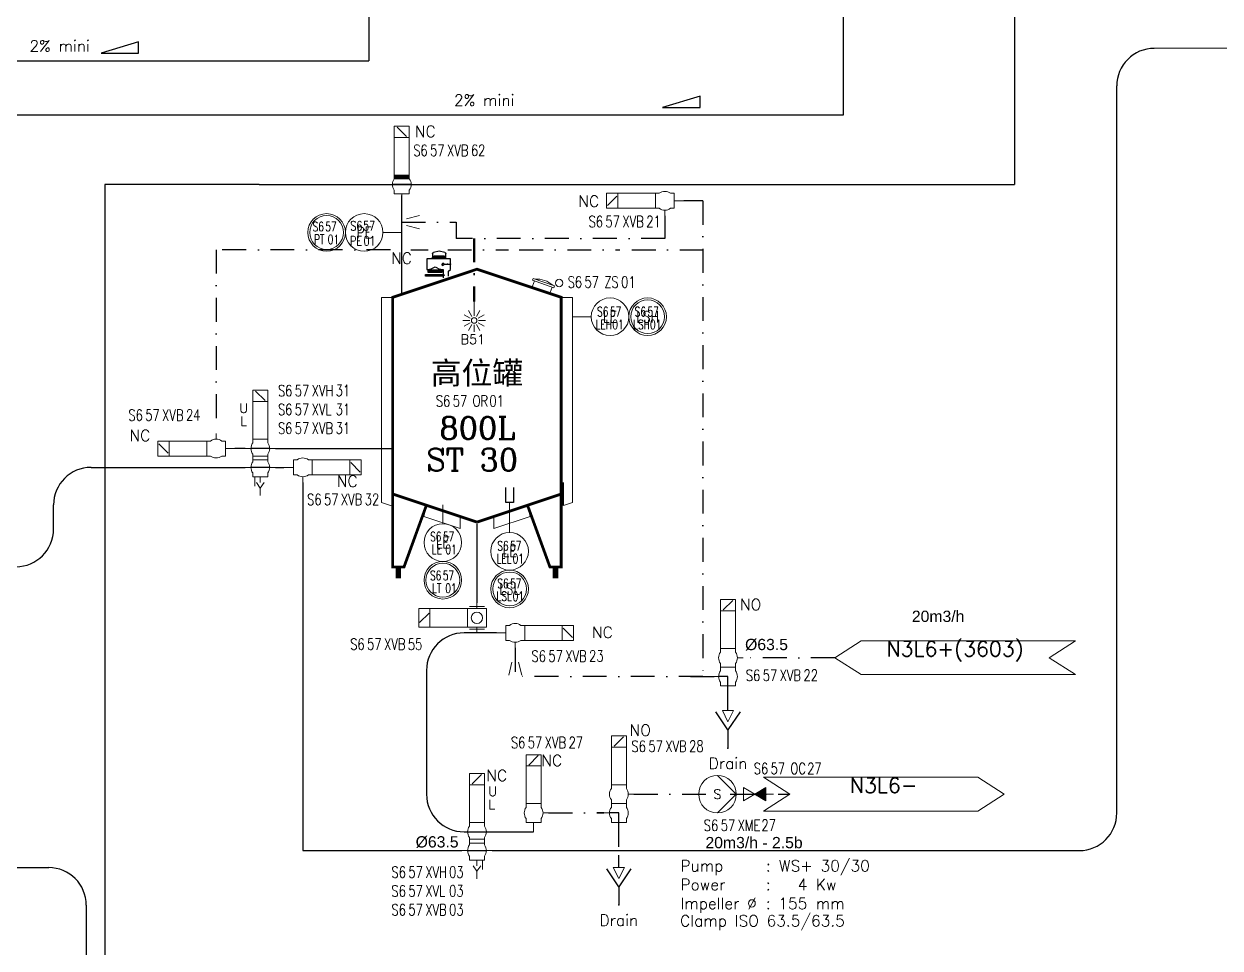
# Model space of a CAD drawing. Header units: inches. Extents: x 16718 to 18814, y 21622 to 22944.
# Drawn here: x 17775.9 to 18094.1, y 22177.7 to 22423.4 of the extents above; entities that cross this region are included whole.
import ezdxf
from ezdxf.enums import TextEntityAlignment as Align

# ---------------------------------------------------------------- set-up
doc = ezdxf.new("R2010")
doc.units = ezdxf.units.IN
doc.header["$MEASUREMENT"] = 0
doc.linetypes.add('ACAD_ISO02W100', pattern=[15, 12, -3])
doc.linetypes.add('DASHDOT2', pattern=[12.7, 6.35, -3.175, 0, -3.175])
for name, color, linetype, lineweight in [('17 Pipe CIP', 4, 'DASHDOT2', 50), ('19 Pipe Process', 30, 'Continuous', 30), ('31 Equipment', 7, 'Continuous', 9), ('33 Instruments Labels', 7, 'Continuous', 9)]:
    doc.layers.add(name, color=color, linetype=linetype, lineweight=lineweight)
for name, color, linetype in [('CUVERIE', 7, 'Continuous'), ('DIAMETRE', 7, 'Continuous'), ('MATERIEL-DIVERS', 7, 'Continuous'), ('POMPES-PROCESS', 7, 'Continuous'), ('REPERES', 7, 'Continuous'), ('techn-data', 7, 'Continuous'), ('TEXTES', 7, 'Continuous'), ('TUYAUTERIE-EGOUT', 32, 'Continuous'), ('TUYAUTERIE-GAZ', 3, 'Continuous'), ('TUYAUTERIE-NEP', 4, 'DASHDOT2'), ('TUYAUTERIE-PROCESS', 30, 'Continuous'), ('TXT_FR', 7, 'Continuous'), ('VANNES', 7, 'Continuous')]:
    doc.layers.add(name, color=color, linetype=linetype)
doc.layers.get('REPERES').off()
doc.styles.add('ROMANC', font='romanc')
doc.styles.add('ROMANS', font='ROMANS.SHX')
doc.styles.add('ROMANT', font='romant')
doc.styles.get("Standard").update_dxf_attribs({"font": 'arial.ttf'})
doc.styles.add('USER1', font='TXT.SHX', dxfattribs={"bigfont": 'gbcbig.shx'})
pattern_1 = [(45, (0, 0), (-0.02245064, 0.02245064), [])]

# ---------------------------------------------------------------- blocks, each defined once
blk = doc.blocks.new('PENTE-G')
at = {"layer": 'MATERIEL-DIVERS'}
blk.add_lwpolyline([(-5, 2), (5, 2), (5, 5), (-5, 2)], dxfattribs=at)
blk = doc.blocks.new('EGOUT')
at = {"color": 7}
for p, q in [((-3.2, 9.61), (0, 4.81)), ((0, 4.81), (3.2, 9.61)), ((0, 4.81), (0, 0))]:
    blk.add_line(p, q, dxfattribs=at)
at = {"color": 7, "extrusion": (0, -1, 0)}
blk.add_point((0, 0), dxfattribs=at)
at = {"layer": 'POMPES-PROCESS', "style": 'ROMANS'}
blk.add_attdef('EGOUT', text='', height=3, dxfattribs=at).set_placement((0, -4), align=Align.MIDDLE)
blk = doc.blocks.new('APV-SIGN-ARW-FLOW-1')
at = {"layer": '31 Equipment'}
for p, q in [((-1.5, -1.5), (-1.5, 1.5)), ((-1.5, 1.5), (1.5, 0)), ((1.5, 0), (-1.5, -1.5))]:
    blk.add_line(p, q, dxfattribs=at)
blk = doc.blocks.new('APV-VLV-SSEAT-M+MP42-3')
at = {"layer": '31 Equipment'}
h = blk.add_hatch(dxfattribs=at)
h.set_pattern_fill('ANSI31', color=256, scale=0.01, style=0)
h.set_pattern_definition(pattern_1)
h.paths.add_polyline_path([(2, 2.5), (-2, 2.5), (-2, 1.5), (2, 1.5)])
at = {"layer": '31 Equipment', "ltscale": 38}
for p, q in [((1.25, 15.25), (-1.25, 12.75)), ((-4, 0), (-2.5, 0)), ((-2, 2.5), (-2, 1.5)), ((-2, 1.5), (2, 1.5)), ((2, 2.5), (2, 1.5)), ((-2, -2.5), (-2, -1.5)), ((2, -2.5), (-2, -2.5)), ((-2, -2.5), (2, -2.5)), ((0, -2.5), (0, -5)), ((2, -2.5), (2, -1.5))]:
    blk.add_line(p, q, dxfattribs=at)
at = {"layer": '31 Equipment', "lineweight": 30}
blk.add_line((-2.5, 0), (2.5, 0), dxfattribs=at)
at = {"layer": '31 Equipment'}
blk.add_line((2.5, 0), (4, 0), dxfattribs=at)
at = {"layer": '31 Equipment', "ltscale": 38}
for points in [[(-2, 12.5), (2, 12.5), (2, 15.5), (-2, 15.5)], [(-2, 2.5), (2, 2.5), (2, 12.5), (-2, 12.5)]]:
    blk.add_lwpolyline(points, close=True, dxfattribs=at)
for start, end in [(143.1301, 216.8699), (323.1301, 36.8699)]:
    blk.add_arc((0, 0), 2.5, start, end, dxfattribs=at)
blk = doc.blocks.new('APV-TNK-GEN-11')
at = {"layer": '31 Equipment', "color": 7}
for points, const_width in [([(-14.94, 21.58), (-21.58, 3.32), (-24.9, 3.32), (-24.9, 83), (0, 91.3), (24.9, 83), (24.9, 3.32), (21.58, 3.32), (14.94, 21.58)], 0.83), ([(-24.9, 24.9), (0, 16.6)], 0.83), ([(24.9, 24.9), (0, 16.6)], 0.83), ([(-23.24, 3.32), (-23.24, 0)], 1.66), ([(23.24, 3.32), (23.24, 0)], 1.66)]:
    blk.add_lwpolyline(points, dxfattribs=dict(at, const_width=const_width))
at = {"layer": '31 Equipment', "ltscale": 38}
blk.add_point((0, 16), dxfattribs=at)
blk = doc.blocks.new('APV-TNK-INSULAT-12')
at = {"layer": '31 Equipment', "color": 7}
for p, q in [((-24.95, 67), (-28.22, 67)), ((-28.22, 67), (-28.22, 6.51)), ((24.95, 67), (28.22, 67)), ((28.22, 67), (28.22, 6.51)), ((-28.22, 6.51), (-24.95, 5.42)), ((28.22, 6.51), (24.95, 5.42)), ((-15.74, 2.35), (-4.98, -1.24)), ((-4.98, -1.24), (-4.98, 2.26)), ((15.74, 2.35), (4.98, -1.24)), ((4.98, -1.24), (4.98, 2.26))]:
    blk.add_line(p, q, dxfattribs=at)
at = {"layer": '31 Equipment'}
for p, q in [((-24.95, 5.42), (-24.95, 67)), ((24.95, 5.42), (24.95, 67)), ((-15.74, 2.35), (-14.94, 5.58)), ((-14.94, 5.58), (-4.98, 2.26)), ((14.94, 5.58), (4.98, 2.26)), ((15.74, 2.35), (14.94, 5.58))]:
    blk.add_line(p, q, dxfattribs=at)
at = {"layer": '31 Equipment', "ltscale": 38}
blk.add_point((0, 0), dxfattribs=at)
blk = doc.blocks.new('APV-TNK-ACC-MANHOLE-1')
at = {"layer": '31 Equipment'}
for p, q in [((-6, 3), (-6, 4)), ((-6, 4), (6, 4)), ((-6, 3), (6, 3)), ((-5, 0), (-5, 3)), ((5, 3), (5, 0)), ((6, 3), (6, 4))]:
    blk.add_line(p, q, dxfattribs=at)
blk.add_arc((0, -8), 13, 67.38014, 112.61986, dxfattribs=at)
blk = doc.blocks.new('SPB')
at = {"color": 7}
for p, q in [((0, -6), (0, 0)), ((-2.598, -9), (-1.302, -8.25)), ((-2.124, -9.624), (-1.062, -8.562)), ((-1.5, -10.098), (-0.75, -8.802)), ((-0.774, -10.398), (-0.39, -8.952)), ((0, -10.5), (0, -9)), ((0.774, -10.398), (0.39, -8.952)), ((1.5, -10.098), (0.75, -8.802)), ((2.124, -9.624), (1.062, -8.562)), ((2.598, -9), (1.302, -8.25))]:
    blk.add_line(p, q, dxfattribs=at)
blk.add_circle((0, -7.5), 1.5, dxfattribs=at)
at = {"color": 7, "extrusion": (0, 1, 0)}
blk.add_point((0, 0), dxfattribs=at)
blk = doc.blocks.new('GOAVEC')
at = {"layer": 'MATERIEL-DIVERS'}
for p, q in [((0, 8.4), (0, 10.68)), ((0.48, 11.27), (3, 11.77)), ((3, 11.77), (5.52, 11.27)), ((6, 10.68), (6, 8.4)), ((-0.74, 6), (-2.03, 6)), ((-2, 8.4), (8.4, 8.4)), ((-2, 3.6), (-2, 8.4)), ((0, 9.21), (6, 9.21)), ((5.28, 9.71), (0.72, 9.71)), ((0.72, 9.71), (0.72, 8.7)), ((0.72, 8.7), (5.28, 8.7)), ((5.28, 8.7), (5.28, 9.71)), ((8.4, 8.4), (8.4, 3.6)), ((-1.2, 3), (-2, 3.6)), ((-1.2, 0.7), (-1.2, 3)), ((0.76, 1.27), (0.76, 1.01)), ((1.2, 1.27), (0.76, 1.27)), ((0.76, 1.01), (1.2, 1.01)), ((9, 1.52), (1.19, 1.52)), ((1.19, 1.01), (1.19, 0.72)), ((1.19, 0.72), (9, 0.72)), ((2.26, 3.6), (1.2, 3.6)), ((1.2, 3.6), (1.2, 1.27)), ((1.2, 1.01), (1.2, 0)), ((1.8, 3.49), (1.8, 2.29)), ((7.8, 3.49), (1.8, 3.49)), ((1.8, 2.89), (7.8, 2.89)), ((1.8, 2.29), (7.8, 2.29)), ((4.8, 4.8), (2.53, 3.66)), ((7.07, 3.66), (4.8, 4.8)), ((8.4, 3.6), (7.34, 3.6)), ((7.8, 2.29), (7.8, 3.49)), ((9, 0.72), (9, 1.52))]:
    blk.add_line(p, q, dxfattribs=at)
for centre, start, end in [((0.6, 10.68), 101.3099, 180), ((5.4, 10.68), 0, 78.6901), ((2.26, 4.2), 270, 296.5651), ((7.34, 4.2), 243.4349, 270)]:
    blk.add_arc(centre, 0.6, start, end, dxfattribs=at)
at = {"layer": 'MATERIEL-DIVERS', "color": 7, "extrusion": (-1, 0, 0)}
blk.add_point((-2, 6), dxfattribs=at)
at = {"layer": 'MATERIEL-DIVERS', "color": 2}
for p in [(-2, 6), (6, 9), (9, 1)]:
    blk.add_point(p, dxfattribs=at)
at = {"layer": 'MATERIEL-DIVERS', "color": 7, "extrusion": (1, 0, 0)}
for p in [(6, 9), (9, 1)]:
    blk.add_point(p, dxfattribs=at)
at = {"layer": 'MATERIEL-DIVERS', "xscale": 0.2499010929244832, "yscale": 0.2499010929244832, "zscale": 0.2499010929244832, "rotation": 90}
blk.add_blockref('SPB', (-0.74, 6), dxfattribs=at)
blk = doc.blocks.new('APV-VLV-SSEAT-SW41-3')
at = {"layer": '31 Equipment', "ltscale": 38}
for p, q in [((1.25, 15.25), (-1.25, 12.75)), ((-2, 2.5), (-2, 1.5)), ((2, 2.5), (2, 1.5)), ((2.5, 0), (4, 0)), ((-2, -2.5), (-2, -1.5)), ((2, -2.5), (-2, -2.5)), ((-2, -2.5), (2, -2.5)), ((0, -2.5), (0, -5)), ((2, -2.5), (2, -1.5))]:
    blk.add_line(p, q, dxfattribs=at)
for points in [[(-2, 12.5), (2, 12.5), (2, 15.5), (-2, 15.5)], [(-2, 2.5), (2, 2.5), (2, 12.5), (-2, 12.5)]]:
    blk.add_lwpolyline(points, close=True, dxfattribs=at)
for start, end in [(143.1301, 216.8699), (323.1301, 36.8699)]:
    blk.add_arc((0, 0), 2.5, start, end, dxfattribs=at)
blk = doc.blocks.new('APV-TNK-ACC-SPRAYBALL-1')
at = {"layer": '31 Equipment'}
for p, q in [((0, -3.81), (0, 0)), ((-0.6, -3.97), (-1.53, -2.35)), ((0.6, -3.97), (1.53, -2.35)), ((-1.19, -5), (-3.05, -5)), ((-1.03, -4.4), (-2.65, -3.47)), ((-1.03, -5.6), (-2.65, -6.53)), ((-0.6, -6.03), (-1.53, -7.65)), ((0, -6.19), (0, -8.05)), ((0.6, -6.03), (1.53, -7.65)), ((1.03, -4.4), (2.65, -3.47)), ((1.03, -5.6), (2.65, -6.53)), ((1.19, -5), (3.05, -5))]:
    blk.add_line(p, q, dxfattribs=at)
blk.add_circle((0, -5), 0.738, dxfattribs=at)
blk = doc.blocks.new('APV-INS-M-L-LE1')
at = {"layer": '31 Equipment', "color": 7}
blk.add_line((0, -5), (0, -10), dxfattribs=at)
blk.add_circle((0, 0), 5, dxfattribs=at)
blk = doc.blocks.new('APV-INS-F-L-LT')
at = {"layer": '31 Equipment'}
for radius in [5, 4.5]:
    blk.add_circle((0, 0), radius, dxfattribs=at)
blk = doc.blocks.new('APV-FCE-GEN-REDCON-1')
at = {"layer": '31 Equipment', "color": 7}
for p, q in [((-2.5, 2.5), (2.5, 1.25)), ((2.5, 1.25), (2.5, 1.25)), ((2.5, -1.25), (-2.5, -2.5))]:
    blk.add_line(p, q, dxfattribs=at)
blk = doc.blocks.new('APV-INS-M-L-PE')
at = {"layer": '31 Equipment', "color": 7}
blk.add_line((0, -5), (0, -10), dxfattribs=at)
blk.add_circle((0, 0), 5, dxfattribs=at)
at = {"layer": '33 Instruments Labels', "style": 'ROMANS', "width": 0.8, "flags": 8}
blk.add_attdef('PE', text='', height=3, dxfattribs=at).set_placement((0, 0), align=Align.MIDDLE)
blk = doc.blocks.new('APV-INS-F-L-PT')
at = {"layer": '31 Equipment'}
for radius in [5, 4.5]:
    blk.add_circle((0, 0), radius, dxfattribs=at)
blk = doc.blocks.new('APV-VLV-SSEAT-SW43-41')
at = {"layer": '31 Equipment', "ltscale": 38}
for p, q in [((1.25, 20.25), (-1.25, 17.75)), ((-2, 7.5), (-2, 6.5)), ((2, 7.5), (2, 6.5)), ((-2, 2.5), (-2, 3.5)), ((2, 2.5), (2, 3.5)), ((2.5, 5), (4, 5)), ((-2.5, 0), (-4, 0)), ((-2, 2.5), (2, 2.5)), ((-2, 2.5), (-2, 1.5)), ((2, 2.5), (2, 1.5)), ((-2, -1.5), (-2, -2.5)), ((-2, -2.5), (2, -2.5)), ((0, -2.5), (0, -5)), ((2, -1.5), (2, -2.5))]:
    blk.add_line(p, q, dxfattribs=at)
at = {"layer": '31 Equipment', "lineweight": 30}
for p, q in [((0, 0), (-2.5, 0)), ((0, -2.5), (0, 0))]:
    blk.add_line(p, q, dxfattribs=at)
at = {"layer": '31 Equipment', "ltscale": 38}
for points in [[(-2, 17.5), (2, 17.5), (2, 20.5), (-2, 20.5)], [(-2, 7.5), (2, 7.5), (2, 17.5), (-2, 17.5)]]:
    blk.add_lwpolyline(points, close=True, dxfattribs=at)
for centre, start, end in [((0, 5), 143.1301, 216.8699), ((0, 5), 323.1301, 36.8699), ((0, 0), 143.1301, 216.8699), ((0, 0), 323.1301, 36.8699)]:
    blk.add_arc(centre, 2.5, start, end, dxfattribs=at)
blk = doc.blocks.new('APV-VLV-DSEAT-DA34-3')
at = {"layer": '31 Equipment', "ltscale": 38}
for p, q in [((1.25, 20.25), (-1.25, 17.75)), ((-2, 7.5), (-2, 6.5)), ((2, 7.5), (2, 6.5)), ((-4, 5), (-2.5, 5)), ((-2, 3), (-2, 3.5)), ((2, 3), (2, 3.5)), ((4, 5), (2.5, 5)), ((-2, 2), (-2, 1.5)), ((2, 2), (2, 1.5)), ((-4, 0), (-2.5, 0)), ((-2, -2.5), (-2, -1.5)), ((-2, -2.5), (2, -2.5)), ((0, -2.5), (0, -4)), ((1.5, -2.5), (1.5, -5)), ((2, -2.5), (2, -1.5)), ((2.5, 0), (4, 0)), ((0, -5.5), (-1, -4)), ((1, -4), (0, -5.5)), ((0, -5.5), (0, -7.5))]:
    blk.add_line(p, q, dxfattribs=at)
at = {"layer": '31 Equipment', "lineweight": 30}
for p, q in [((-2.5, 5), (2.5, 5)), ((-2.5, 0), (2.5, 0))]:
    blk.add_line(p, q, dxfattribs=at)
at = {"layer": '31 Equipment', "ltscale": 38}
for points in [[(-2, 17.5), (2, 17.5), (2, 20.5), (-2, 20.5)], [(-2, 7.5), (2, 7.5), (2, 17.5), (-2, 17.5)], [(-2, 3), (2, 3), (2, 2), (-2, 2)]]:
    blk.add_lwpolyline(points, close=True, dxfattribs=at)
for centre, start, end in [((0, 5), 143.1301, 216.8699), ((0, 5), 323.1301, 36.8699), ((0, 0), 143.1301, 216.8699), ((0, 0), 323.1301, 36.8699)]:
    blk.add_arc(centre, 2.5, start, end, dxfattribs=at)
at = {"layer": '31 Equipment', "style": 'ROMANS', "flags": 8}
for tag, p in [('U', (3, 14.5)), ('L', (3, 11))]:
    blk.add_attdef(tag, p, '', height=2.5, dxfattribs=at)
blk = doc.blocks.new('APV-INS-M-L-LE2')
at = {"layer": '31 Equipment', "color": 7}
blk.add_line((5, 0), (13, 0), dxfattribs=at)
at = {"layer": '31 Equipment', "lineweight": 25}
blk.add_lwpolyline([(17, 1), (13, 1), (13, 0), (13, -1), (17, -1)], dxfattribs=at)
at = {"layer": '31 Equipment', "color": 7}
blk.add_circle((0, 0), 5, dxfattribs=at)
at = {"layer": '33 Instruments Labels', "style": 'ROMANS', "width": 0.8}
blk.add_attdef('LE?', text='', height=3, dxfattribs=at).set_placement((0, 0), align=Align.MIDDLE)
blk = doc.blocks.new('APV-INS-F-L-LS')
at = {"layer": '31 Equipment'}
for radius in [5, 4.5]:
    blk.add_circle((0, 0), radius, dxfattribs=at)
at = {"layer": '33 Instruments Labels', "style": 'ROMANS', "width": 0.8}
blk.add_attdef('LS?', text='', height=3, dxfattribs=at).set_placement((0, 0), align=Align.MIDDLE)
blk = doc.blocks.new('REPNORM')
at = {"layer": 'TEXTES', "style": 'ROMANS', "width": 0.75}
for tag, p in [('ZONE', (-9.75, -1.25)), ('SOUSZONE', (-5.25, -1.25)), ('ELEMENT', (0, -1.25)), ('NUM', (4.5, -1.25))]:
    blk.add_attdef(tag, p, '', height=3, dxfattribs=at)
blk = doc.blocks.new('REPNORM1')
at = {"layer": 'TEXTES', "style": 'ROMANS', "width": 0.75}
for tag, p in [('ZONE', (-9.75, -1.25)), ('SOUSZONE', (-5.25, -1.25)), ('ELEMENT', (-0.75, -1.25)), ('NUM', (5.59, -1.22))]:
    blk.add_attdef(tag, p, '', height=3, dxfattribs=at)
blk = doc.blocks.new('REPINS')
at = {"layer": 'TEXTES', "style": 'ROMANS', "width": 0.75}
for tag, p in [('ZONE', (-3.3, 1)), ('SOUSZONE', (0.1, 1)), ('NUM', (0.2, -3))]:
    blk.add_attdef(tag, p, '', height=2.5, dxfattribs=at)
blk.add_attdef('ELEMENT', text='', height=2.5, dxfattribs=at).set_placement((-0.2, -3), align=Align.RIGHT)
blk = doc.blocks.new('REPINS2')
at = {"layer": 'TEXTES', "style": 'ROMANS', "width": 0.7}
for tag, p in [('ZONE', (-3.35, 0.8)), ('SOUSZONE', (0.05, 0.8)), ('NUM', (0.7, -2.6))]:
    blk.add_attdef(tag, p, '', height=2.5, dxfattribs=at)
blk.add_attdef('ELEMENT', text='', height=2.5, dxfattribs=at).set_placement((-1.56, -2.59), align=Align.CENTER)
blk = doc.blocks.new('APV-VLV-BFLY-SVS-3')
at = {"layer": '31 Equipment', "ltscale": 38}
for p, q in [((1.25, 15.25), (-1.25, 12.75)), ((-2.5, 0), (-4, 0)), ((2.5, 2.5), (-2.5, 2.5)), ((-2.5, 2.5), (-2.5, -2.5)), ((2.5, -2.5), (2.5, 2.5)), ((2.5, 0), (4, 0)), ((-2.5, -2.5), (2.5, -2.5))]:
    blk.add_line(p, q, dxfattribs=at)
at = {"layer": '31 Equipment'}
for p, q in [((-3, 2), (-3, -2)), ((3, -2), (3, 2))]:
    blk.add_line(p, q, dxfattribs=at)
at = {"layer": '31 Equipment', "ltscale": 38}
for points in [[(-2.5, 12.5), (2.5, 12.5), (2.5, 15.5), (-2.5, 15.5)], [(-2.5, 2.5), (2.5, 2.5), (2.5, 12.5), (-2.5, 12.5)]]:
    blk.add_lwpolyline(points, close=True, dxfattribs=at)
blk.add_circle((0, 0), 1.5, dxfattribs=at)
blk = doc.blocks.new('APV-INS-POS-GEN-1')
at = {"layer": '31 Equipment', "color": 5}
blk.add_circle((0, 0), 1, dxfattribs=at)
blk = doc.blocks.new('APV-PMP-GEN-CENTRI-1')
at = {"layer": '31 Equipment', "ltscale": 38}
for p, q in [((5, 0), (0, 5)), ((-5, 0), (-7, 0)), ((5, 0), (0, -5)), ((5, 0), (7, 0))]:
    blk.add_line(p, q, dxfattribs=at)
blk.add_circle((0, 0), 5, dxfattribs=at)
at = {"layer": '31 Equipment', "style": 'ROMANT', "flags": 8}
blk.add_attdef('I', text='', height=2.5, dxfattribs=at).set_placement((0, 0), align=Align.MIDDLE)
blk = doc.blocks.new('APV-FCE-NRV-GEN-1')
at = {"layer": '31 Equipment'}
h = blk.add_hatch(dxfattribs=at)
h.set_pattern_fill('ANSI31', color=256, scale=0.01, style=0)
h.set_pattern_definition(pattern_1)
h.paths.add_polyline_path([(3, 1.75), (3, -1.75), (0, 0)])
at = {"layer": '31 Equipment', "linetype": 'ACAD_ISO02W100', "ltscale": 38}
for p, q in [((-3, 0), (-5, 0)), ((0, 0), (-3, 1.75)), ((-3, 1.75), (-3, -1.75)), ((0, 0), (-3, -1.75)), ((0, 0), (3, 1.75)), ((0, 0), (3, -1.75)), ((3, 1.75), (3, -1.75)), ((3, 0), (5, 0))]:
    blk.add_line(p, q, dxfattribs=at)
blk = doc.blocks.new('APV-SIGN-ARW-DWG-1')
at = {"layer": '31 Equipment'}
for p, q in [((-32, 4.49), (25, 4.49)), ((-32, 4.49), (-25, 0)), ((25, 4.49), (32, 0)), ((-25, 0), (-32, -4.49)), ((32, 0), (25, -4.49)), ((-32, -4.49), (25, -4.49))]:
    blk.add_line(p, q, dxfattribs=at)
at = {"layer": '31 Equipment', "style": 'ROMANS', "width": 0.8}
for tag, p in [('TEXT1', (0, 0.37)), ('TEXT2', (0, -3.63))]:
    blk.add_attdef(tag, text='', height=3, dxfattribs=at).set_placement(p, align=Align.CENTER)
blk = doc.blocks.new('TEXT-PUMP_caract_ANGLAIS')
at = {"layer": 'techn-data', "style": 'ROMANS'}
for s, p in [('Pump', (-22, 9)), ('Power', (-22, 4)), ('Kw', (14, 4)), ('Impeller %%C', (-22, -1)), ('mm', (14, -1))]:
    blk.add_text(s, height=3, dxfattribs=at).set_placement(p)
for p in [(2, 9), (2, 4), (2, -1)]:
    blk.add_text(':', height=3, dxfattribs=at).set_placement(p, align=Align.RIGHT)
blk.add_attdef('Type', (4.23, 9), '', height=3, dxfattribs=at)
for tag, p in [('Pui', (11.76, 4)), ('Dia', (11.76, -1))]:
    blk.add_attdef(tag, text='', height=3, dxfattribs=at).set_placement(p, align=Align.RIGHT)

msp = doc.modelspace()

# ---------------------------------------------------------------- linework, layer by layer
at = {"layer": '17 Pipe CIP'}
msp.add_line((17895.66, 22366.37), (17895.66, 22349.56), dxfattribs=at)
at = {"layer": '19 Pipe Process'}
for p, q in [((17867.61, 22526.41), (17867.61, 22413.59)), ((17993.82, 22526.41), (17993.82, 22399.16)), ((17307.8, 22413.59), (17867.61, 22413.59)), ((17993.82, 22399.16), (17377.8, 22399.16)), ((17834.77, 22310.52), (17832.01, 22310.52)), ((17842.77, 22310.52), (17873.99, 22310.52)), ((17842.77, 22305.52), (17845.06, 22305.52)), ((17850.06, 22301.52), (17850.06, 22203.64)), ((17896.4, 22290.52), (17896.4, 22269.52)), ((17901.59, 22261.52), (17892.97, 22261.52)), ((17882.97, 22251.52), (17882.97, 22218.64))]:
    msp.add_line(p, q, dxfattribs=at)
at = {"layer": '19 Pipe Process', "ltscale": 2}
msp.add_lwpolyline([(18679.38, 22416.94), (18076.58, 22416.89)], dxfattribs=at)
at = {"layer": '19 Pipe Process'}
for points in [[(18066.6, 22213.53), (18066.58, 22406.89)], [(17793.76, 22305.52), (17834.77, 22305.52)], [(17783.76, 22289.11), (17783.76, 22295.52)], [(17892.97, 22208.64), (17911.47, 22208.64)], [(17850.06, 22203.64), (17892.4, 22203.64)], [(17900.4, 22203.64), (18056.6, 22203.64)], [(17655.5, 22199.13), (17782.47, 22199.13)], [(17792.47, 22189.13), (17792.47, 22089.02)]]:
    msp.add_lwpolyline(points, dxfattribs=at)
for centre, start, end in [((18076.58, 22406.89), 90, 180), ((17793.76, 22295.52), 90, 180), ((17773.76, 22289.11), 270, 0), ((17892.97, 22251.52), 90, 180), ((17892.97, 22218.64), 180, 270), ((18056.6, 22213.64), 270, 0), ((17782.47, 22189.13), 0, 90)]:
    msp.add_arc(centre, 10, start, end, dxfattribs=at)
at = {"layer": 'CUVERIE'}
msp.add_line((17919.4, 22295.52), (17919.4, 22301.52), dxfattribs=at)
at = {"layer": 'TUYAUTERIE-EGOUT'}
for p, q in [((17963.18, 22240.91), (17963.18, 22247.41)), ((17934.16, 22204.64), (17934.16, 22211.14)), ((17934.16, 22199.19), (17934.16, 22202.44))]:
    msp.add_line(p, q, dxfattribs=at)
at = {"layer": 'TUYAUTERIE-GAZ'}
msp.add_line((17876.4, 22351.53), (17876.4, 22377.74), dxfattribs=at)
for points in [[(18348.33, 22831.75), (18348.33, 22465.72), (18039.43, 22465.72), (18039.43, 22380.71)], [(17838.42, 22380.71), (17797.41, 22380.71), (17797.41, 22154.21), (17838.42, 22154.21)], [(17838.42, 22380.71), (18039.43, 22380.71)]]:
    msp.add_lwpolyline(points, dxfattribs=at)
at = {"layer": 'TUYAUTERIE-NEP'}
for p, q in [((17956.47, 22376.37), (17951.4, 22376.37)), ((17956.47, 22376.37), (17956.47, 22249.91)), ((17876.4, 22370.71), (17890.85, 22370.71)), ((17890.85, 22370.71), (17890.85, 22366.37)), ((17946.4, 22372.37), (17946.4, 22366.37)), ((17946.4, 22366.37), (17890.85, 22366.37)), ((17873.4, 22363.37), (17827.01, 22363.37)), ((17827.01, 22363.37), (17827.01, 22317.89)), ((17878.85, 22363.37), (17883.39, 22363.37)), ((17888.62, 22363.37), (17904.79, 22363.37)), ((17907.66, 22363.37), (17934.45, 22363.37)), ((17937.6, 22363.37), (17956.47, 22363.37)), ((17906.59, 22257.52), (17906.59, 22249.91)), ((17991.59, 22254.91), (17967.18, 22254.91)), ((17956.47, 22249.91), (17906.59, 22249.91)), ((17953.18, 22249.91), (17960.18, 22249.91)), ((17938.16, 22218.64), (17979.61, 22218.64)), ((17973.37, 22218.64), (17972.47, 22218.64)), ((17915.47, 22213.64), (17930.16, 22213.64)), ((17930.16, 22213.64), (17928.29, 22213.64))]:
    msp.add_line(p, q, dxfattribs=at)

# ---------------------------------------------------------------- block references
at = {"layer": '31 Equipment'}
msp.add_blockref('APV-TNK-ACC-SPRAYBALL-1', (17895.66, 22349.56), dxfattribs=at)
msp.add_blockref('APV-PMP-GEN-CENTRI-1', (17960.38, 22218.64), dxfattribs=at).add_auto_attribs({'I': 'S'})
at = {"layer": '33 Instruments Labels'}
for name, p in [('APV-INS-F-L-PT', (17856.4, 22367.96)), ('APV-INS-F-L-LT', (17887.32, 22275.52))]:
    msp.add_blockref(name, p, dxfattribs=at)
ref = msp.add_blockref('APV-INS-M-L-PE', (17866.4, 22367.96), dxfattribs=dict(at, rotation=90))
ref.add_attrib('PE', 'PE', dxfattribs={"height": 3, "style": 'ROMANS', "width": 0.8, "flags": 8}).set_placement((17866.4, 22367.96), align=Align.MIDDLE)
at = {"layer": '33 Instruments Labels', "xscale": -1}
msp.add_blockref('APV-INS-POS-GEN-1', (17918.26, 22354.52), dxfattribs=at)
at = {"layer": '33 Instruments Labels'}
ref = msp.add_blockref('APV-INS-M-L-LE1', (17931.8, 22345.56), dxfattribs=dict(at, xscale=-1, rotation=270))
ref.add_attrib('LE?', 'LE', dxfattribs={"height": 3, "style": 'ROMANS', "width": 0.8}).set_placement((17931.8, 22345.56), align=Align.MIDDLE)
ref = msp.add_blockref('APV-INS-F-L-LS', (17941.8, 22345.56), dxfattribs=dict(at, xscale=-1))
ref.add_attrib('LS?', 'LSH', dxfattribs={"height": 3, "style": 'ROMANS', "width": 0.8}).set_placement((17941.8, 22345.56), align=Align.MIDDLE)
ref = msp.add_blockref('APV-INS-M-L-LE2', (17905.08, 22283.2), dxfattribs=dict(at, xscale=-1, rotation=270))
ref.add_attrib('LE?', 'LE', dxfattribs={"height": 3, "style": 'ROMANS', "width": 0.8}).set_placement((17905.08, 22283.2), align=Align.MIDDLE)
ref = msp.add_blockref('APV-INS-M-L-LE1', (17887.32, 22285.52), dxfattribs=dict(at, rotation=180))
ref.add_attrib('LE?', 'LE', dxfattribs={"height": 3, "style": 'ROMANS', "width": 0.8}).set_placement((17887.32, 22285.52), align=Align.MIDDLE)
ref = msp.add_blockref('APV-INS-F-L-LS', (17905.08, 22273.2), dxfattribs=dict(at, xscale=-1, rotation=90))
ref.add_attrib('LS?', 'LSL', dxfattribs={"height": 3, "style": 'ROMANS', "width": 0.8}).set_placement((17905.08, 22273.2), align=Align.MIDDLE)
at = {"layer": 'CUVERIE'}
for name, p, xscale, yscale, zscale in [('GOAVEC', (17888.14, 22355.91), -0.5999999999999995, 0.5999999999999995, 0.5999999999999995), ('APV-TNK-GEN-11', (17896.4, 22276.02), -0.9, 0.9, 0.9), ('APV-TNK-INSULAT-12', (17896.4, 22290.34), -0.9, 0.9, 0.9)]:
    msp.add_blockref(name, p, dxfattribs=dict(at, xscale=xscale, yscale=yscale, zscale=zscale))
at = {"layer": 'CUVERIE', "xscale": -0.5, "yscale": 0.5, "zscale": 0.5, "rotation": 340.6180997303045}
msp.add_blockref('APV-TNK-ACC-MANHOLE-1', (17913.54, 22352.85), dxfattribs=at)
at = {"layer": 'MATERIEL-DIVERS'}
for p in [(17801.4, 22413.59), (17950.74, 22399.16)]:
    msp.add_blockref('PENTE-G', p, dxfattribs=at)
at = {"layer": 'MATERIEL-DIVERS', "xscale": 0.7, "yscale": 0.7, "zscale": 0.7}
for p, rotation in [((17879.4, 22370.71), 180), ((17906.59, 22252.02), 90)]:
    msp.add_blockref('APV-FCE-GEN-REDCON-1', p, dxfattribs=dict(at, rotation=rotation))
at = {"layer": 'MATERIEL-DIVERS'}
ref = msp.add_blockref('APV-SIGN-ARW-DWG-1', (18023.59, 22254.91), dxfattribs=dict(at, xscale=-1))
ref.add_attrib('TEXT1', 'N3L6+(3603)', dxfattribs={"layer": '31 Equipment', "height": 4, "style": 'USER1'}).set_placement((18023.59, 22255.28), align=Align.CENTER)
ref = msp.add_blockref('EGOUT', (17963.18, 22230.91), dxfattribs=dict(at, xscale=-1))
ref.add_attrib('EGOUT', 'Drain', dxfattribs={"layer": 'POMPES-PROCESS', "height": 3, "style": 'ROMANS'}).set_placement((17963.18, 22226.91), align=Align.MIDDLE)
at = {"layer": 'MATERIEL-DIVERS', "xscale": -1}
for name, p, rotation in [('APV-SIGN-ARW-FLOW-1', (17963.18, 22239.41), 90), ('APV-FCE-NRV-GEN-1', (17970.28, 22218.64), 180), ('APV-SIGN-ARW-FLOW-1', (17934.16, 22197.69), 90)]:
    msp.add_blockref(name, p, dxfattribs=dict(at, rotation=rotation))
at = {"layer": 'MATERIEL-DIVERS'}
ref = msp.add_blockref('APV-SIGN-ARW-DWG-1', (18004.61, 22218.64), dxfattribs=at)
ref.add_attrib('TEXT1', 'N3L6-', dxfattribs={"layer": '31 Equipment', "height": 4, "style": 'USER1'}).set_placement((18004.61, 22219.02), align=Align.CENTER)
ref = msp.add_blockref('EGOUT', (17934.16, 22189.19), dxfattribs=dict(at, xscale=-1))
ref.add_attrib('EGOUT', 'Drain', dxfattribs={"layer": 'POMPES-PROCESS', "height": 3, "style": 'ROMANS'}).set_placement((17934.16, 22185.19), align=Align.MIDDLE)
at = {"layer": 'REPERES'}
for name, p, values in [('REPNORM1', (17889.2, 22389.51), {'ZONE': 'S6', 'SOUSZONE': '57', 'ELEMENT': 'XVB', 'NUM': '62'}), ('REPINS2', (17856.02, 22367.46), {'ZONE': 'S6', 'SOUSZONE': '57', 'NUM': '01', 'ELEMENT': 'PT'}), ('REPINS', (17866.02, 22367.46), {'ZONE': 'S6', 'SOUSZONE': '57', 'ELEMENT': 'PE', 'NUM': '01'}), ('REPNORM1', (17935.84, 22370.6), {'ZONE': 'S6', 'SOUSZONE': '57', 'ELEMENT': 'XVB', 'NUM': '21'}), ('REPNORM', (17930.26, 22354.52), {'ZONE': 'S6', 'SOUSZONE': '57', 'ELEMENT': 'ZS', 'NUM': '01'}), ('REPINS2', (17931.72, 22344.85), {'ZONE': 'S6', 'SOUSZONE': '57', 'NUM': '01', 'ELEMENT': 'LEH'}), ('REPINS2', (17941.72, 22344.85), {'ZONE': 'S6', 'SOUSZONE': '57', 'NUM': '01', 'ELEMENT': 'LSH'}), ('REPNORM1', (17853.2, 22325.65), {'ZONE': 'S6', 'SOUSZONE': '57', 'ELEMENT': 'XVH', 'NUM': '31'}), ('REPNORM1', (17853.2, 22320.65), {'ZONE': 'S6', 'SOUSZONE': '57', 'ELEMENT': 'XVL', 'NUM': '31'}), ('REPNORM', (17895.22, 22322.91), {'ZONE': 'S6', 'SOUSZONE': '57', 'ELEMENT': 'OR', 'NUM': '01'}), ('REPNORM1', (17813.4, 22319.15), {'ZONE': 'S6', 'SOUSZONE': '57', 'ELEMENT': 'XVB', 'NUM': '24'}), ('REPNORM1', (17853.2, 22315.65), {'ZONE': 'S6', 'SOUSZONE': '57', 'ELEMENT': 'XVB', 'NUM': '31'}), ('REPNORM1', (17860.94, 22296.72), {'ZONE': 'S6', 'SOUSZONE': '57', 'ELEMENT': 'XVB', 'NUM': '32'}), ('REPINS2', (17887.3, 22285.06), {'ZONE': 'S6', 'SOUSZONE': '57', 'NUM': '01', 'ELEMENT': 'LE'}), ('REPINS2', (17905.18, 22282.59), {'ZONE': 'S6', 'SOUSZONE': '57', 'NUM': '01', 'ELEMENT': 'LEL'}), ('REPINS2', (17887.27, 22274.72), {'ZONE': 'S6', 'SOUSZONE': '57', 'NUM': '01', 'ELEMENT': 'LT'}), ('REPINS2', (17905.18, 22272.59), {'ZONE': 'S6', 'SOUSZONE': '57', 'NUM': '01', 'ELEMENT': 'LSL'}), ('REPNORM1', (17920.65, 22255.09), {'ZONE': 'S6', 'SOUSZONE': '57', 'ELEMENT': 'XVB', 'NUM': '23'}), ('REPNORM1', (17977.68, 22249.98), {'ZONE': 'S6', 'SOUSZONE': '57', 'ELEMENT': 'XVB', 'NUM': '22'}), ('REPNORM1', (17915.18, 22232.11), {'ZONE': 'S6', 'SOUSZONE': '57', 'ELEMENT': 'XVB', 'NUM': '27'}), ('REPNORM1', (17947.26, 22231.11), {'ZONE': 'S6', 'SOUSZONE': '57', 'ELEMENT': 'XVB', 'NUM': '28'}), ('REPNORM', (17979.75, 22225.22), {'ZONE': 'S6', 'SOUSZONE': '57', 'ELEMENT': 'OC', 'NUM': '27'}), ('REPNORM1', (17966.48, 22210.11), {'ZONE': 'S6', 'SOUSZONE': '57', 'ELEMENT': 'XME', 'NUM': '27'}), ('REPNORM1', (17883.4, 22197.65), {'ZONE': 'S6', 'SOUSZONE': '57', 'ELEMENT': 'XVH', 'NUM': '03'}), ('REPNORM1', (17883.4, 22187.65), {'ZONE': 'S6', 'SOUSZONE': '57', 'ELEMENT': 'XVB', 'NUM': '03'})]:
    msp.add_blockref(name, p, dxfattribs=at).add_auto_attribs(values)
ref = msp.add_blockref('REPNORM1', (17872.43, 22258.77), dxfattribs=dict(at, xscale=-1, rotation=180))
ref.add_attrib('ZONE', 'S6', (17862.68, 22257.02), dxfattribs={"layer": 'TEXTES', "height": 3, "style": 'ROMANS', "width": 0.75})
ref.add_attrib('SOUSZONE', '57', (17867.18, 22257.02), dxfattribs={"layer": 'TEXTES', "height": 3, "style": 'ROMANS', "width": 0.75})
ref.add_attrib('ELEMENT', 'XVB', (17871.69, 22257.02), dxfattribs={"layer": 'TEXTES', "height": 3, "style": 'ROMANS', "width": 0.75})
ref.add_attrib('NUM', '55', (17878.02, 22256.99), dxfattribs={"layer": 'TEXTES', "height": 3, "style": 'ROMANS', "width": 0.75})
at = {"layer": 'REPERES', "rotation": 7.601981207739284e-05}
msp.add_blockref('REPNORM1', (17883.4, 22192.65), dxfattribs=at).add_auto_attribs({'ZONE': 'S6', 'SOUSZONE': '57', 'ELEMENT': 'XVL', 'NUM': '03'})
at = {"layer": 'TUYAUTERIE-NEP', "xscale": -1}
msp.add_blockref('APV-VLV-SSEAT-M+MP42-3', (17876.4, 22380.71), dxfattribs=at)
at = {"layer": 'TUYAUTERIE-PROCESS'}
msp.add_blockref('TEXT-PUMP_caract_ANGLAIS', (17972.52, 22189.1), dxfattribs=at).add_auto_attribs({'Dia': '155', 'Pui': '4', 'Type': 'WS+ 30/30'})
at = {"layer": 'VANNES', "xscale": -1, "rotation": 90}
for name, p in [('APV-VLV-SSEAT-SW41-3', (17946.4, 22376.37)), ('APV-VLV-BFLY-SVS-3', (17896.4, 22265.52))]:
    msp.add_blockref(name, p, dxfattribs=at)
at = {"layer": 'VANNES'}
ref = msp.add_blockref('APV-VLV-DSEAT-DA34-3', (17838.77, 22305.52), dxfattribs=dict(at, xscale=-1))
ref.add_attrib('U', 'U', (17833.16, 22320.02), dxfattribs={"layer": '31 Equipment', "height": 2.5, "style": 'ROMANS', "flags": 8})
ref.add_attrib('L', 'L', (17833.39, 22316.52), dxfattribs={"layer": '31 Equipment', "height": 2.5, "style": 'ROMANS', "flags": 8})
for p, rotation in [((17827.01, 22310.52), 90.00000000000001), ((17850.06, 22305.52), 270), ((17906.59, 22261.52), 270)]:
    msp.add_blockref('APV-VLV-SSEAT-SW41-3', p, dxfattribs=dict(at, rotation=rotation))
for name, p in [('APV-VLV-SSEAT-SW43-41', (17963.18, 22249.91)), ('APV-VLV-SSEAT-SW43-41', (17934.16, 22213.64)), ('APV-VLV-SSEAT-SW41-3', (17911.47, 22213.64))]:
    msp.add_blockref(name, p, dxfattribs=at)
msp.add_blockref('APV-VLV-DSEAT-DA34-3', (17896.4, 22203.64), dxfattribs=at).add_auto_attribs({'U': 'U', 'L': 'L'})

# ---------------------------------------------------------------- texts
at = {"layer": 'DIAMETRE'}
for s, p in [('20m3/h', (18012.09, 22264.42)), ('%%C63.5', (17967.72, 22256.93)), ('%%C63.5', (17880.09, 22204.47)), ('20m3/h - 2.5b', (17957.18, 22204.27))]:
    msp.add_text(s, height=3, dxfattribs=at).set_placement(p)
at = {"layer": 'techn-data', "style": 'ROMANS'}
msp.add_text('B51', height=2.5, dxfattribs=at).set_placement((17895.32, 22339.55), align=Align.MIDDLE_CENTER)
at = {"layer": 'TEXTES', "style": 'ROMANS'}
for s, p in [('NC', (17879.9, 22393.31)), ('NC', (17923.37, 22374.74)), ('NC', (17873.57, 22359.6)), ('NC', (17803.99, 22312.47)), ('NC', (17859.14, 22300.32)), ('NO', (17966.37, 22267.54)), ('NC', (17927.01, 22260.16)), ('NO', (17937.01, 22234.14)), ('NC', (17913.53, 22226.08)), ('NC', (17898.9, 22222.12))]:
    msp.add_text(s, height=3, dxfattribs=at).set_placement(p)
at = {"layer": 'TXT_FR', "style": 'ROMANS'}
for p in [(17785.4, 22417.59), (17898.34, 22403.16)]:
    msp.add_text('2% mini', height=3, dxfattribs=at).set_placement(p, align=Align.MIDDLE)
msp.add_text('Clamp ISO 63.5/63.5', height=3, dxfattribs=at).set_placement((17950.43, 22183.49))
at = {"layer": 'TXT_FR', "char_height": 6, "width": 112.5, "attachment_point": 5, "style": 'ROMANC'}
for s, insert in [('{\\fSimSun|b0|i0|c134|p2;高位罐}', (17896.4, 22330.27)), ('800L', (17896.4, 22315.99)), ('ST 30', (17895.14, 22307.55))]:
    msp.add_mtext(s, dxfattribs=dict(at, insert=insert))

doc.saveas('drawing.dxf')
